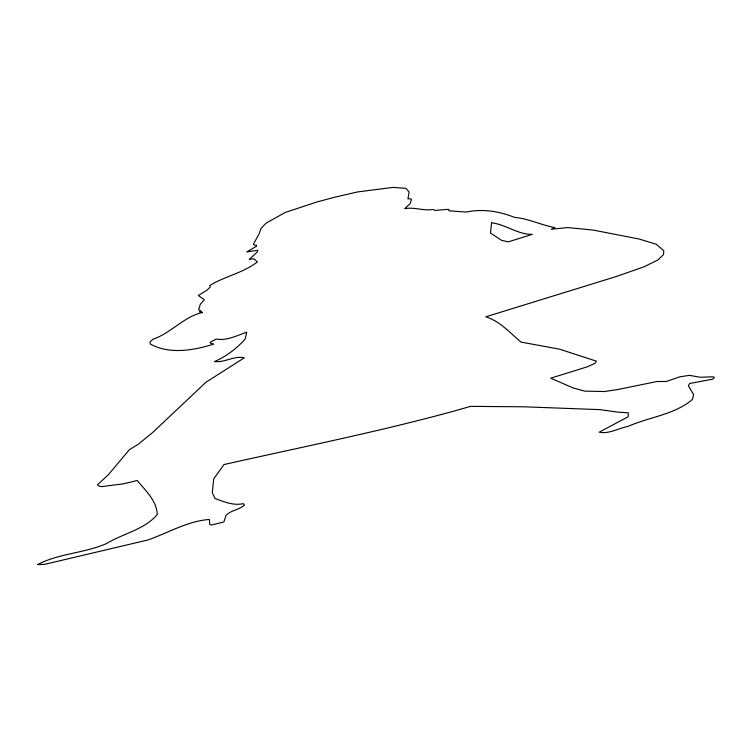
<?xml version="1.0" encoding="UTF-8"?>
<svg xmlns="http://www.w3.org/2000/svg" width="752" height="752" viewBox="0 0 752 752"><rect width="100%" height="100%" fill="white"/><g stroke="black" fill="none" stroke-linecap="round" stroke-linejoin="round"><path stroke-width="1.13" d="M200.502 311.008L199.487 311.873L202.373 312.522L198.631 309.486L200.333 304.278L204.281 299.681L198.34 295.517L206.997 290.187L210.222 287.02L209.808 285.478C224.895 276.238 243.394 272.882 257.4 261.884L253.828 258.754L249.203 259.412L257.109 252.155L257.955 250.247L246.731 251.911L256.404 246.355L256.526 245.19L254.571 245.227L253.377 244.231L258.97 234.107L260.831 228.702L265.954 223.231L285.281 212.421L316.93 201.968L335.655 196.977L357.642 191.929L393.089 187.389L405.911 188.348L409.097 192.07L407.941 198.96L409.755 198.631L411.466 199.299L410.122 203.698L404.708 208.68C414.277 206.781 423.451 211.199 432.983 209.423L435.126 210.457A157.516 31.612 -14.1 0 1 448.747 209.329L448.888 210.767L465.958 212.073C482.286 208.624 499.14 211.19 514.462 217.366C528.496 218.559 541.186 225.111 554.891 227.593L551.207 229.238L567.788 227.565L593.159 230.074L639.397 239.08L656.289 244.268L663.819 250.773L663.414 254.674L657.737 260.042L643.693 266.941L616.038 276.604L485.764 316.818C499.864 321.029 510.025 332.976 521.061 342.094L559.488 349.163L596.317 361.12L595.001 363.329L587.368 366.807L550.69 378.209L573.287 387.994L584.868 391.134L604.458 391.538L618.012 389.489L657.041 381.499L666.338 381.48L679.799 376.827L689.434 375.342L700.187 377.269L713.009 376.79L714.4 377.419L712.764 379.158L689.687 383.492L688.353 385.795L693.645 394.659L692.413 399.491C674.535 414.672 649.023 417.106 627.958 426.422C618.558 428.17 609.035 434.289 599.269 432.156L628.23 416.721L628.277 412.792L618.341 412.181L600.04 409.643L524.069 406.804L470.62 406.362L452.629 411.466C377.119 432.071 300.227 447.384 223.993 464.557L213.718 478.864L212.299 492.635L214.987 498.473C223.917 501.819 233.628 505.87 243.31 503.643L244.475 504.987C239.315 510.053 230.883 510.025 225.929 515.552L223.983 521.728L222.611 522.339L211.133 525.046L209.742 524.426L209.385 519.463C187.756 521.014 168.166 532.877 147.918 539.974L44.631 564.357L37.6 564.592C58.581 553.453 84.534 553.19 106.53 543.555C123.037 533.488 144.581 529.652 157.271 514.5C156.642 500.531 145.531 490.558 137.155 480.443A42.648 8.563 -14.1 0 1 121.749 484.072L101.793 486.591L99.433 486.262L97.403 484.843L108.213 474.926L129.297 449.771L138.594 444.018L152.853 432.344L205.869 382.317L244.297 357.82C234.323 355.423 224.566 362.849 214.508 361.543C226.258 356.523 236.41 348.599 245.058 339.255L246.806 332.196C237.171 335.42 226.728 340.994 216.397 339.049L210.776 341.887L210.128 342.978L213.747 344.096C193.696 350.357 169.82 354.709 150.334 344.059L150.024 341.925L152.966 339.255C170.751 333.277 184.212 316.413 202.373 312.522M491.554 222.818L490.501 233.007L501.65 240.386L508.39 241.843L532.219 234.389C517.808 234.577 505.485 224.322 491.554 222.818"/></g></svg>
